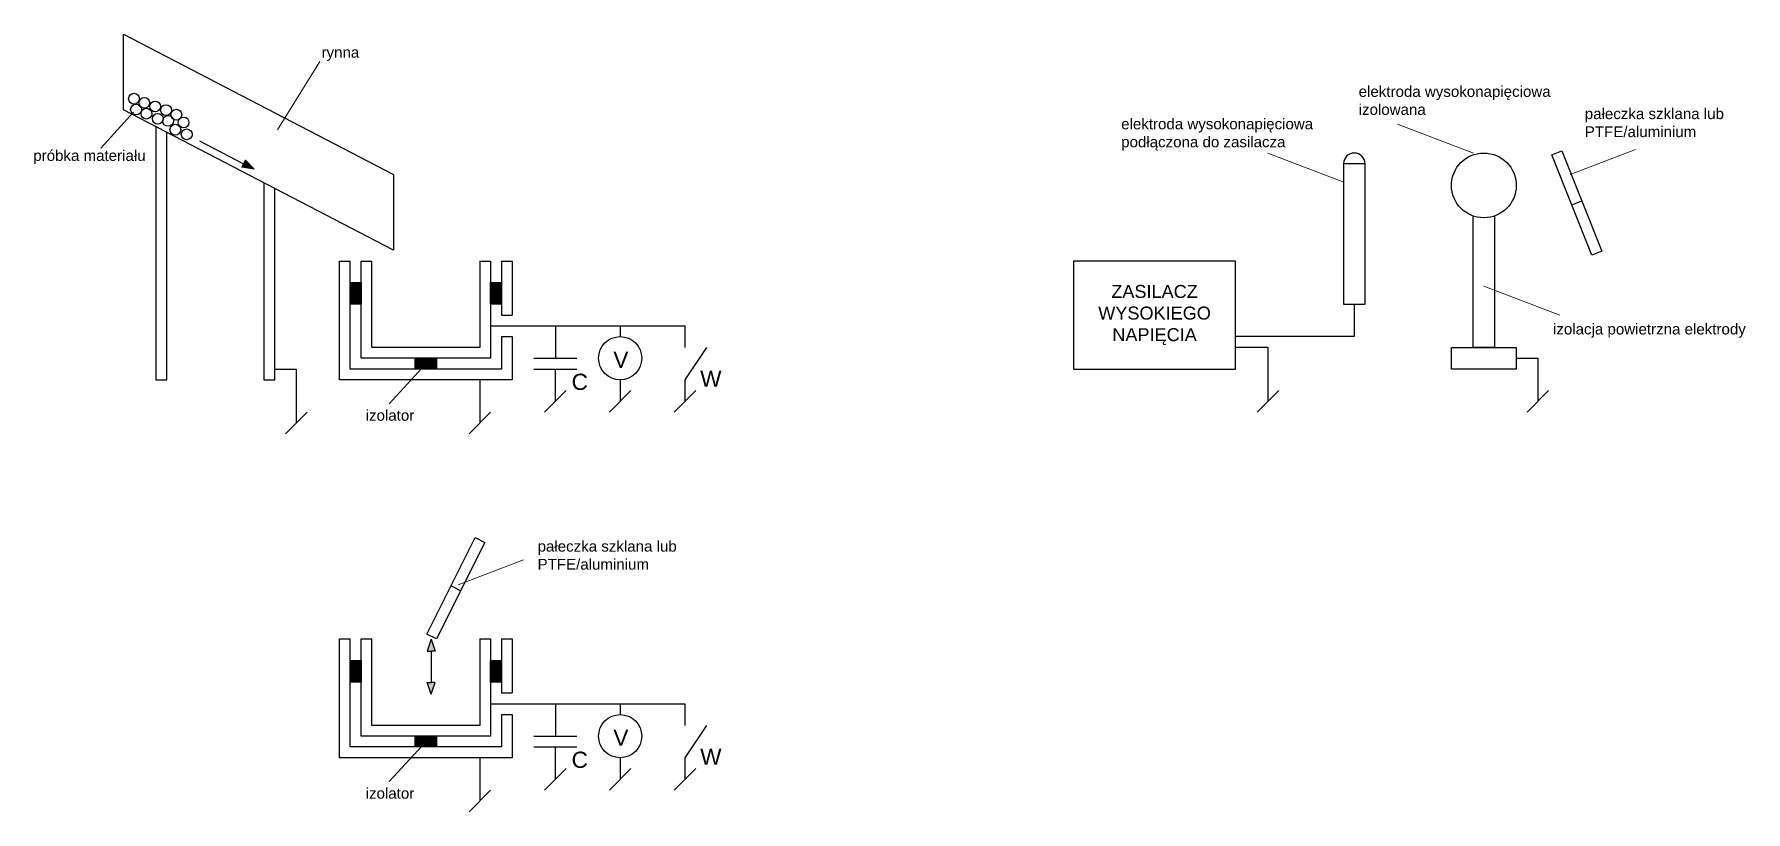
# Model space of a CAD drawing. Header units: inches. Extents: x 1.9 to 81.1, y 4.5 to 40.5.
import ezdxf

# ---------------------------------------------------------------- set-up
doc = ezdxf.new("R2010")
doc.units = ezdxf.units.IN
doc.header["$MEASUREMENT"] = 0
doc.styles.get("Standard").update_dxf_attribs({"font": 'Arial.ttf'})

msp = doc.modelspace()

# ---------------------------------------------------------------- hatches: boundary and pattern name
h = msp.add_hatch(color=256)
h.dxf.hatch_style = 1
h.paths.add_polyline_path([(11.648, 34.672), (11.562, 34.506), (11.476, 34.34), (12.046, 34.254)])
at = {"lineweight": 25}
h = msp.add_hatch(dxfattribs=at)
h.set_pattern_fill('ANSI31', color=256, scale=0.25)
h.set_pattern_definition([(45, (1e-08, 17.5), (-0.022097087, 0.022097087), [])])
h.paths.add_polyline_path([(20.5, 25), (20.5, 25.5), (19.5, 25.5), (19.5, 25)])
h.paths.add_polyline_path([(23, 28), (23.5, 28), (23.5, 29), (23, 29)])
h.paths.add_polyline_path([(17, 29), (16.5, 29), (16.5, 28), (17, 28)])
h = msp.add_hatch(color=256)
h.dxf.hatch_style = 1
h.paths.add_polyline_path([(20.431, 10.487), (20.244, 10.487), (20.057, 10.487), (20.244, 9.942)])
h.paths.add_polyline_path([(20.244, 12.487), (20.057, 11.942), (20.244, 11.942), (20.431, 11.942)])
h = msp.add_hatch(dxfattribs=at)
h.set_pattern_fill('ANSI31', color=256, scale=0.25)
h.paths.add_polyline_path([(20.5, 7.5), (20.5, 8), (19.5, 8), (19.5, 7.5)])
h.paths.add_polyline_path([(23, 10.5), (23.5, 10.5), (23.5, 11.5), (23, 11.5)])
h.paths.add_polyline_path([(17, 11.5), (16.5, 11.5), (16.5, 10.5), (17, 10.5)])

# ---------------------------------------------------------------- linework, layer by layer
for p, q in [((6, 37), (6, 40.5)), ((6, 40.5), (18.5, 34)), ((18.5, 30.5), (6, 37)), ((7.5, 36.22), (7.5, 24.5)), ((8, 24.5), (8, 35.96)), ((9.51, 35.56), (11.551, 34.499)), ((11.476, 34.34), (11.562, 34.506)), ((12.046, 34.254), (11.476, 34.34)), ((11.648, 34.672), (11.562, 34.506)), ((12.046, 34.254), (11.648, 34.672)), ((12.5, 33.62), (12.5, 24.5)), ((13, 24.5), (13, 33.36)), ((18.5, 34), (18.5, 30.5)), ((73.072, 32.596), (73.536, 32.782)), ((59, 26), (57.5, 26)), ((59, 26), (59, 23.5)), ((70.5, 25.5), (71.5, 25.5)), ((71.5, 25.5), (71.5, 23.5)), ((13, 25), (14, 25)), ((14, 25), (14, 22.5)), ((7.5, 24.5), (8, 24.5)), ((12.5, 24.5), (13, 24.5)), ((59.5, 24), (58.5, 23)), ((72, 24), (71, 23)), ((14.5, 23), (13.5, 22)), ((21.171, 14.96), (21.618, 14.736)), ((20.244, 12.487), (20.057, 11.942)), ((20.057, 11.942), (20.244, 11.942)), ((20.244, 12.487), (20.431, 11.942)), ((20.244, 11.942), (20.244, 10.487)), ((20.431, 11.942), (20.244, 11.942)), ((20.244, 9.942), (20.057, 10.487)), ((20.057, 10.487), (20.244, 10.487)), ((20.244, 9.942), (20.431, 10.487)), ((20.431, 10.487), (20.244, 10.487))]:
    msp.add_line(p, q)
at = {"lineweight": 9}
for p, q in [((15.089, 39.238), (13.132, 36.067)), ((6.465, 36.887), (4.947, 35.231)), ((68.518, 35), (65, 36.343)), ((62.518, 33.657), (59, 35)), ((76.018, 35.157), (73, 34)), ((72.518, 27.5), (69, 28.843)), ((19.822, 25.052), (18.304, 23.395)), ((24.518, 16.157), (21.5, 15)), ((19.822, 7.552), (18.304, 5.895))]:
    msp.add_line(p, q, dxfattribs=at)
at = {"lineweight": 25}
for p, q in [((23, 27), (26, 27)), ((23.5, 27.5), (24, 27.5)), ((26, 27), (26, 25.5)), ((26, 27), (30, 27)), ((29, 27), (29, 26.5)), ((30, 27), (32, 27)), ((32, 27), (32, 26)), ((23.5, 26.5), (24, 26.5)), ((25, 25.5), (27, 25.5)), ((33, 26), (32, 24.5)), ((25, 25), (27, 25)), ((26, 23.5), (26, 25)), ((22.5, 24.5), (22.5, 22.5)), ((26.5, 24), (25.5, 23)), ((28.5, 23), (29.5, 24)), ((29, 24.5), (29, 23.5)), ((32.5, 24), (31.5, 23)), ((32, 24.5), (32, 23.5)), ((23, 23), (22, 22)), ((23.5, 10), (24, 10)), ((23, 9.5), (26, 9.5)), ((23.5, 9), (24, 9)), ((26, 9.5), (26, 8)), ((26, 9.5), (30, 9.5)), ((29, 9.5), (29, 9)), ((30, 9.5), (32, 9.5)), ((32, 9.5), (32, 8.5)), ((25, 8), (27, 8)), ((33, 8.5), (32, 7)), ((25, 7.5), (27, 7.5)), ((26, 6), (26, 7.5)), ((22.5, 7), (22.5, 5)), ((26.5, 6.5), (25.5, 5.5)), ((28.5, 5.5), (29.5, 6.5)), ((29, 7), (29, 6)), ((32.5, 6.5), (31.5, 5.5)), ((32, 7), (32, 6)), ((23, 5.5), (22, 4.5))]:
    msp.add_line(p, q, dxfattribs=at)
for points in [[(72.144, 34.917), (72.608, 35.103), (74.465, 30.461), (74.001, 30.275)], [(62.5, 28), (63.5, 28), (63.5, 34.5), (62.5, 34.5)], [(50, 25), (57.5, 25), (57.5, 30), (50, 30)], [(67.5, 26), (70.5, 26), (70.5, 25), (67.5, 25)], [(22.289, 17.196), (22.736, 16.972), (20.5, 12.5), (20.053, 12.724)]]:
    msp.add_lwpolyline(points, close=True)
for points in [[(69.5, 32.086), (69.5, 26), (68.5, 26), (68.5, 32.086)], [(63, 28), (63, 26.5), (57.5, 26.5)]]:
    msp.add_lwpolyline(points)
for points in [[(24, 26.5), (24, 24.5), (16, 24.5), (16, 30), (16.5, 30)], [(23.5, 26.5), (23.5, 25), (16.5, 25), (16.5, 30)], [(22.5, 30), (23, 30), (23, 25.5), (17, 25.5), (17, 30), (17.5, 30)], [(17, 30), (17.5, 30)], [(17, 30), (17.5, 30)], [(22.5, 30), (22.5, 26), (17.5, 26), (17.5, 30)], [(22.5, 30), (23, 30)], [(22.5, 30), (23, 30)], [(23.5, 30), (23.5, 27.5)], [(23.5, 30), (24, 30), (24, 27.5)], [(24, 9), (24, 7), (16, 7), (16, 12.5), (16.5, 12.5)], [(23.5, 9), (23.5, 7.5), (16.5, 7.5), (16.5, 12.5)], [(22.5, 12.5), (23, 12.5), (23, 8), (17, 8), (17, 12.5), (17.5, 12.5)], [(17, 12.5), (17.5, 12.5)], [(17, 12.5), (17.5, 12.5)], [(22.5, 12.5), (22.5, 8.5), (17.5, 8.5), (17.5, 12.5)], [(22.5, 12.5), (23, 12.5)], [(22.5, 12.5), (23, 12.5)], [(23.5, 12.5), (24, 12.5), (24, 10)], [(23.5, 12.5), (23.5, 10)]]:
    msp.add_lwpolyline(points, dxfattribs=at)
for points in [[(16.5, 29), (17, 29), (17, 28), (16.5, 28)], [(23, 29), (23.5, 29), (23.5, 28), (23, 28)], [(19.5, 25.5), (20.5, 25.5), (20.5, 25), (19.5, 25)], [(16.5, 11.5), (17, 11.5), (17, 10.5), (16.5, 10.5)], [(23, 11.5), (23.5, 11.5), (23.5, 10.5), (23, 10.5)], [(19.5, 8), (20.5, 8), (20.5, 7.5), (19.5, 7.5)]]:
    msp.add_lwpolyline(points, close=True, dxfattribs=at)
for centre, radius in [((6.483, 37.515), 0.25), ((6.579, 37.013), 0.25), ((6.962, 37.324), 0.25), ((7.464, 37.157), 0.25), ((7.058, 36.822), 0.25), ((7.584, 36.583), 0.25), ((7.967, 36.989), 0.25), ((8.063, 36.487), 0.25), ((8.445, 36.774), 0.25), ((8.78, 36.415), 0.25), ((8.398, 36.08), 0.25), ((8.924, 35.865), 0.25), ((69, 33.5), 1.5)]:
    msp.add_circle(centre, radius)
for centre in [(29, 25.5), (29, 8)]:
    msp.add_circle(centre, 1, dxfattribs=at)
msp.add_arc((63, 34.5), 0.5, 0, 180)

# ---------------------------------------------------------------- texts
at = {"attachment_point": 1}
for s, width, heights, insert, char_height in [('{\\fArial|b0|i0|c238|p34;rynna}', 2.27139, [0], (15.169, 39.913), 0.5), ('{\\fArial|b0|i0|c238|p34;elektroda wysokonapięciowa izolowana}', 11.27073, [1.718], (63.203, 38.1), 0.5), ('{\\fArial|b0|i0|c238|p34;elektroda wysokonapięciowa podłączona do zasilacza}', 11.27073, [1.718], (52.203, 36.6), 0.5), ('{\\fArial|b0|i0|c238|p34;pałeczka szklana lub PTFE/aluminium}', 7.29542, [1.718], (73.675, 37.07), 0.5), ('{\\fArial|b0|i0|c238|p34;próbka materiału}', 5.16884, [1.086], (1.818, 35.136), 0.5), ('\\pxqc;{\\fArial|b0|i0|c238|p34;ZASILACZ WYSOKIEGO NAPIĘCIA}', 2.27139, [0], (52.613, 28.891), 0.6), ('{\\fArial|b0|i0|c238|p34;izolacja powietrzna elektrody}', 11.27073, [1.718], (72.203, 27.1), 0.5), ('{\\fArial|b0|i0|c238|p34;V}', 1, [0], (28.683, 25.803), 0.75), ('{\\fArial|b0|i0|c238|p34;C}', 1, [0], (26.75, 24.782), 0.75), ('{\\fArial|b0|i0|c238|p34;W}', 1, [0], (32.705, 24.926), 0.75), ('{\\fArial|b0|i0|c238|p34;izolator}', 2.27139, [0], (17.213, 23.105), 0.5), ('{\\fArial|b0|i0|c238|p34;pałeczka szklana lub PTFE/aluminium}', 7.29542, [1.718], (25.175, 17.044), 0.5), ('{\\fArial|b0|i0|c238|p34;V}', 1, [0], (28.683, 8.303), 0.75), ('{\\fArial|b0|i0|c238|p34;C}', 1, [0], (26.75, 7.282), 0.75), ('{\\fArial|b0|i0|c238|p34;W}', 1, [0], (32.705, 7.426), 0.75), ('{\\fArial|b0|i0|c238|p34;izolator}', 2.27139, [0], (17.213, 5.605), 0.5)]:
    msp.add_mtext_dynamic_manual_height_columns(s, width=width, gutter_width=1, heights=heights, dxfattribs=dict(at, insert=insert, char_height=char_height))

doc.saveas('drawing.dxf')
